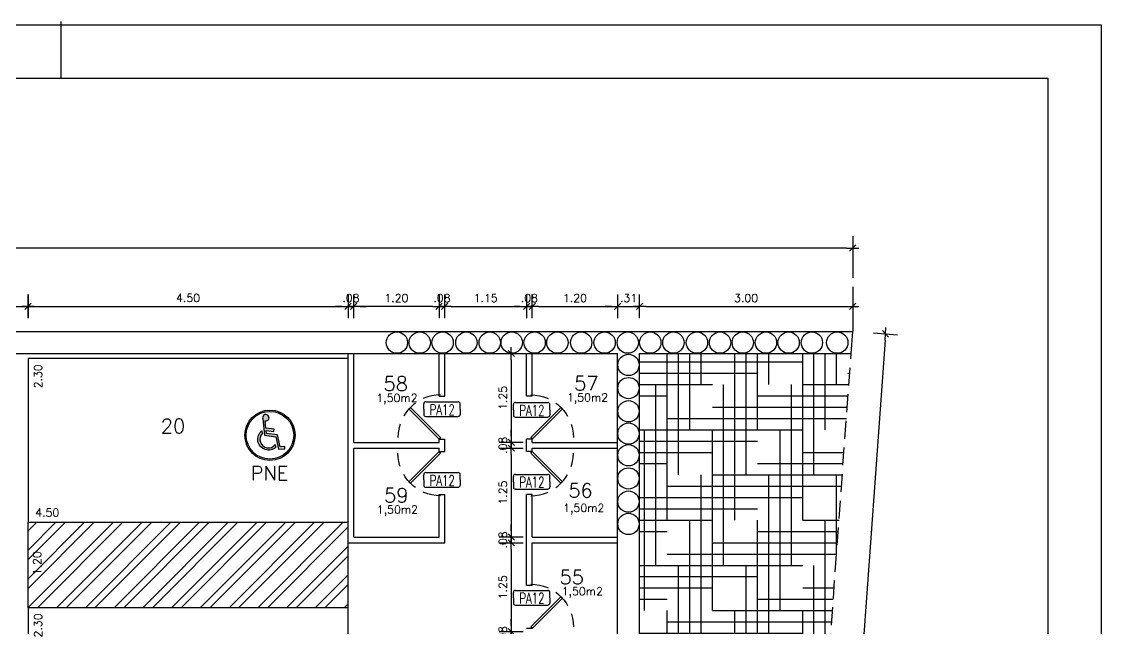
# Model space of a CAD drawing. Header units: millimetres. Extents: x -184.9 to -112.9, y 0.4 to 45.1.
# Drawn here: x -128.09 to -112.91, y 36.49 to 45.01 of the extents above; entities that cross this region are included whole.
import ezdxf
from ezdxf.enums import TextEntityAlignment as Align

# ---------------------------------------------------------------- set-up
doc = ezdxf.new("R2010")
doc.units = ezdxf.units.MM
doc.linetypes.add('DASHED2', pattern=[0.375, 0.25, -0.125])
doc.linetypes.add('HIDDEN', pattern=[0.375, 0.25, -0.125])
for name, color, linetype in [('CERCADURA', 5, 'Continuous'), ('COTA', 11, 'Continuous'), ('ESQUADRIA', 2, 'Continuous'), ('ESQUADRIA CT', 2, 'Continuous'), ('HACHURA', 11, 'Continuous'), ('HACHURA 2', 11, 'Continuous'), ('INDICACOES', 2, 'Continuous'), ('INDICAÇÕES', 1, 'Continuous'), ('LINHA', 1, 'Continuous'), ('PAREDE', 7, 'Continuous'), ('PROJECAO', 1, 'DASHED2'), ('SOMBRA', 9, 'Continuous'), ('TERRA', 36, 'Continuous'), ('TEXTO 1', 3, 'Continuous'), ('TEXTO 2', 2, 'Continuous')]:
    doc.layers.add(name, color=color, linetype=linetype)
doc.styles.add('ROMANS', font='romans.shx')
doc.dimstyles.new('Copy of TICK75', dxfattribs={"dimtxt": 0.1125, "dimasz": 0.088, "dimexe": 0.18, "dimexo": 0.0625, "dimgap": 0.079, "dimtad": 1, "dimrnd": 0.005, "dimzin": 4, "dimdsep": 46, "dimtxsty": 'ROMANS', "dimblk1": 'TICK', "dimblk2": 'TICK', "dimsah": 1, "dimcen": 0.09, "dimse1": 1, "dimse2": 1, "dimclrd": 256, "dimclrt": 2, "dimaunit": 1, "dimadec": 0, "dimazin": 0, "dimtfac": 1, "dimtix": 1, "dimtmove": 2, "dimatfit": 3, "dimldrblk": 'TICK', "dimfxl": 1, "dimtolj": 1, "dimtzin": 0, "dimlwd": -1, "dimarcsym": 0})
doc.dimstyles.new('TICK75', dxfattribs={"dimtxt": 0.1125, "dimasz": 0.088, "dimexe": 0.18, "dimexo": 0.0625, "dimgap": 0.061, "dimtad": 1, "dimrnd": 0.005, "dimzin": 4, "dimdsep": 46, "dimtxsty": 'ROMANS', "dimblk1": 'TICK', "dimblk2": 'TICK', "dimsah": 1, "dimcen": 0.09, "dimse1": 1, "dimse2": 1, "dimclrt": 2, "dimaunit": 1, "dimadec": 0, "dimazin": 0, "dimtfac": 1, "dimtix": 1, "dimtmove": 2, "dimatfit": 3, "dimldrblk": 'TICK', "dimfxl": 1, "dimtolj": 1, "dimtzin": 0, "dimarcsym": 0})

# ---------------------------------------------------------------- blocks, each defined once
blk = doc.blocks.new('IND ESQUADRIAS')
for p, q in [((-0.256, 0.103), (-0.256, 0.176)), ((-0.227, 0.206), (0.227, 0.206)), ((0.256, 0.103), (0.256, 0.176)), ((-0.256, 0.103), (-0.256, 0.03)), ((-0.227, 0), (0.227, 0)), ((0.256, 0.103), (0.256, 0.03))]:
    blk.add_line(p, q)
for centre, start, end in [((-0.227, 0.176), 90, 180), ((0.227, 0.176), 0, 90), ((-0.227, 0.03), 180, 270), ((0.227, 0.03), 270, 0)]:
    blk.add_arc(centre, 0.0298, start, end)
at = {"linetype": 'ByBlock', "style": 'ROMANS', "width": 0.7}
blk.add_attdef('P01', text='', height=0.15, dxfattribs=at).set_placement((0.004, -0.025), align=Align.BOTTOM_CENTER)
blk = doc.blocks.new('TICK')
at = {"layer": 'COTA'}
for p, q in [((0, 1.91), (0, -1.91)), ((-1, 0), (1, 0))]:
    blk.add_line(p, q, dxfattribs=at)
at = {"layer": 'COTA', "color": 2}
blk.add_line((0.5, 0.5), (-0.5, -0.5), dxfattribs=at)
blk = doc.blocks.new('*D152')
at = {"layer": 'COTA', "color": 0, "lineweight": -2}
for p, q in [((-121.21, 36.529), (-121.21, 36.617)), ((-121.21, 36.441), (-121.21, 36.361)), ((-121.21, 36.273), (-121.21, 36.185))]:
    blk.add_line(p, q, dxfattribs=at)
at = {"layer": 'Defpoints', "color": 0}
for p in [(-120.914, 36.441), (-121.21, 36.361), (-120.914, 36.361)]:
    blk.add_point(p, dxfattribs=at)
at = {"layer": 'COTA', "color": 0, "lineweight": -2, "xscale": 0.08800000000000001, "yscale": 0.08800000000000001, "zscale": 0.08800000000000001}
for p, rotation in [((-121.21, 36.441), 270), ((-121.21, 36.361), 90)]:
    blk.add_blockref('TICK', p, dxfattribs=dict(at, rotation=rotation))
at = {"layer": 'COTA', "color": 2, "insert": (-121.327, 36.401), "char_height": 0.1125, "attachment_point": 5, "rotation": 90, "style": 'ROMANS'}
blk.add_mtext('\\A1;.08', dxfattribs=at)
blk = doc.blocks.new('*D151')
at = {"layer": 'COTA', "color": 0, "lineweight": -2}
blk.add_line((-121.21, 37.603), (-121.21, 36.529), dxfattribs=at)
at = {"layer": 'Defpoints', "color": 0}
for p in [(-120.914, 37.691), (-121.21, 36.441), (-120.914, 36.441)]:
    blk.add_point(p, dxfattribs=at)
at = {"layer": 'COTA', "color": 0, "lineweight": -2, "xscale": 0.08800000000000001, "yscale": 0.08800000000000001, "zscale": 0.08800000000000001}
for p, rotation in [((-121.21, 37.691), 90), ((-121.21, 36.441), 270)]:
    blk.add_blockref('TICK', p, dxfattribs=dict(at, rotation=rotation))
at = {"layer": 'COTA', "color": 2, "insert": (-121.327, 37.066), "char_height": 0.1125, "attachment_point": 5, "rotation": 90, "style": 'ROMANS'}
blk.add_mtext('\\A1;1.25', dxfattribs=at)
blk = doc.blocks.new('*D150')
at = {"layer": 'COTA', "color": 0, "lineweight": -2}
for p, q in [((-121.21, 37.859), (-121.21, 37.947)), ((-121.21, 37.771), (-121.21, 37.691)), ((-121.21, 37.603), (-121.21, 37.515))]:
    blk.add_line(p, q, dxfattribs=at)
at = {"layer": 'Defpoints', "color": 0}
for p in [(-121.21, 37.691), (-120.914, 37.771), (-120.914, 37.691)]:
    blk.add_point(p, dxfattribs=at)
at = {"layer": 'COTA', "color": 0, "lineweight": -2, "xscale": 0.08800000000000001, "yscale": 0.08800000000000001, "zscale": 0.08800000000000001}
for p, rotation in [((-121.21, 37.771), 270), ((-121.21, 37.691), 90)]:
    blk.add_blockref('TICK', p, dxfattribs=dict(at, rotation=rotation))
at = {"layer": 'COTA', "color": 2, "insert": (-121.327, 37.731), "char_height": 0.1125, "attachment_point": 5, "rotation": 90, "style": 'ROMANS'}
blk.add_mtext('\\A1;.08', dxfattribs=at)
blk = doc.blocks.new('*D149')
at = {"layer": 'COTA', "color": 0, "lineweight": -2}
blk.add_line((-121.21, 38.933), (-121.21, 37.859), dxfattribs=at)
at = {"layer": 'Defpoints', "color": 0}
for p in [(-120.914, 39.021), (-121.21, 37.771), (-120.914, 37.771)]:
    blk.add_point(p, dxfattribs=at)
at = {"layer": 'COTA', "color": 0, "lineweight": -2, "xscale": 0.08800000000000001, "yscale": 0.08800000000000001, "zscale": 0.08800000000000001}
for p, rotation in [((-121.21, 39.021), 90), ((-121.21, 37.771), 270)]:
    blk.add_blockref('TICK', p, dxfattribs=dict(at, rotation=rotation))
at = {"layer": 'COTA', "color": 2, "insert": (-121.327, 38.396), "char_height": 0.1125, "attachment_point": 5, "rotation": 90, "style": 'ROMANS'}
blk.add_mtext('\\A1;1.25', dxfattribs=at)
blk = doc.blocks.new('*D148')
at = {"layer": 'COTA', "color": 0, "lineweight": -2}
for p, q in [((-121.21, 39.189), (-121.21, 39.277)), ((-121.21, 39.101), (-121.21, 39.021)), ((-121.21, 38.933), (-121.21, 38.845))]:
    blk.add_line(p, q, dxfattribs=at)
at = {"layer": 'Defpoints', "color": 0}
for p in [(-121.21, 39.021), (-120.914, 39.101), (-120.914, 39.021)]:
    blk.add_point(p, dxfattribs=at)
at = {"layer": 'COTA', "color": 0, "lineweight": -2, "xscale": 0.08800000000000001, "yscale": 0.08800000000000001, "zscale": 0.08800000000000001}
for p, rotation in [((-121.21, 39.101), 270), ((-121.21, 39.021), 90)]:
    blk.add_blockref('TICK', p, dxfattribs=dict(at, rotation=rotation))
at = {"layer": 'COTA', "color": 2, "insert": (-121.327, 39.061), "char_height": 0.1125, "attachment_point": 5, "rotation": 90, "style": 'ROMANS'}
blk.add_mtext('\\A1;.08', dxfattribs=at)
blk = doc.blocks.new('*D147')
at = {"layer": 'COTA', "color": 0, "lineweight": -2}
blk.add_line((-121.21, 40.263), (-121.21, 39.189), dxfattribs=at)
at = {"layer": 'Defpoints', "color": 0}
for p in [(-120.994, 40.351), (-121.21, 39.101), (-120.914, 39.101)]:
    blk.add_point(p, dxfattribs=at)
at = {"layer": 'COTA', "color": 0, "lineweight": -2, "xscale": 0.08800000000000001, "yscale": 0.08800000000000001, "zscale": 0.08800000000000001}
for p, rotation in [((-121.21, 40.351), 90), ((-121.21, 39.101), 270)]:
    blk.add_blockref('TICK', p, dxfattribs=dict(at, rotation=rotation))
at = {"layer": 'COTA', "color": 2, "insert": (-121.327, 39.726), "char_height": 0.1125, "attachment_point": 5, "rotation": 90, "style": 'ROMANS'}
blk.add_mtext('\\A1;1.25', dxfattribs=at)
blk = doc.blocks.new('*D119')
at = {"layer": 'COTA', "color": 0, "lineweight": -2}
for p, q in [((-122.312, 41.013), (-122.4, 41.013)), ((-122.224, 41.013), (-122.144, 41.013)), ((-122.056, 41.013), (-121.968, 41.013))]:
    blk.add_line(p, q, dxfattribs=at)
at = {"layer": 'Defpoints', "color": 0}
for p in [(-122.144, 41.013), (-122.224, 40.41), (-122.144, 40.41)]:
    blk.add_point(p, dxfattribs=at)
at = {"layer": 'COTA', "color": 0, "lineweight": -2, "xscale": 0.08800000000000001, "yscale": 0.08800000000000001, "zscale": 0.08800000000000001}
blk.add_blockref('TICK', (-122.224, 41.013), dxfattribs=at)
at = {"layer": 'COTA', "color": 0, "lineweight": -2, "xscale": 0.08800000000000001, "yscale": 0.08800000000000001, "zscale": 0.08800000000000001, "rotation": 180}
blk.add_blockref('TICK', (-122.144, 41.013), dxfattribs=at)
at = {"layer": 'COTA', "color": 2, "insert": (-122.184, 41.13), "char_height": 0.1125, "attachment_point": 5, "style": 'ROMANS'}
blk.add_mtext('\\A1;.08', dxfattribs=at)
blk = doc.blocks.new('*D109')
at = {"layer": 'COTA', "color": 0, "lineweight": -2}
for p, q in [((-119.802, 41.013), (-119.89, 41.013)), ((-119.714, 41.013), (-119.404, 41.013)), ((-119.316, 41.013), (-119.228, 41.013))]:
    blk.add_line(p, q, dxfattribs=at)
at = {"layer": 'Defpoints', "color": 0}
for p in [(-119.404, 41.013), (-119.404, 40.66), (-119.714, 40.41)]:
    blk.add_point(p, dxfattribs=at)
at = {"layer": 'COTA', "color": 0, "lineweight": -2, "xscale": 0.08800000000000001, "yscale": 0.08800000000000001, "zscale": 0.08800000000000001}
blk.add_blockref('TICK', (-119.714, 41.013), dxfattribs=at)
at = {"layer": 'COTA', "color": 0, "lineweight": -2, "xscale": 0.08800000000000001, "yscale": 0.08800000000000001, "zscale": 0.08800000000000001, "rotation": 180}
blk.add_blockref('TICK', (-119.404, 41.013), dxfattribs=at)
at = {"layer": 'COTA', "color": 2, "insert": (-119.559, 41.13), "char_height": 0.1125, "attachment_point": 5, "style": 'ROMANS'}
blk.add_mtext('\\A1;.31', dxfattribs=at)
blk = doc.blocks.new('*D108')
at = {"layer": 'COTA', "color": 0, "lineweight": -2}
blk.add_line((-120.826, 41.013), (-119.802, 41.013), dxfattribs=at)
at = {"layer": 'Defpoints', "color": 0}
for p in [(-119.714, 41.013), (-120.914, 40.41), (-119.714, 40.41)]:
    blk.add_point(p, dxfattribs=at)
at = {"layer": 'COTA', "color": 0, "lineweight": -2, "xscale": 0.08800000000000001, "yscale": 0.08800000000000001, "zscale": 0.08800000000000001, "rotation": 180}
blk.add_blockref('TICK', (-120.914, 41.013), dxfattribs=at)
at = {"layer": 'COTA', "color": 0, "lineweight": -2, "xscale": 0.08800000000000001, "yscale": 0.08800000000000001, "zscale": 0.08800000000000001}
blk.add_blockref('TICK', (-119.714, 41.013), dxfattribs=at)
at = {"layer": 'COTA', "color": 2, "insert": (-120.314, 41.13), "char_height": 0.1125, "attachment_point": 5, "style": 'ROMANS'}
blk.add_mtext('\\A1;1.20', dxfattribs=at)
blk = doc.blocks.new('*D107')
at = {"layer": 'COTA', "color": 0, "lineweight": -2}
for p, q in [((-121.082, 41.013), (-121.17, 41.013)), ((-120.994, 41.013), (-120.914, 41.013)), ((-120.826, 41.013), (-120.738, 41.013))]:
    blk.add_line(p, q, dxfattribs=at)
at = {"layer": 'Defpoints', "color": 0}
for p in [(-120.914, 41.013), (-120.994, 40.41), (-120.914, 40.41)]:
    blk.add_point(p, dxfattribs=at)
at = {"layer": 'COTA', "color": 0, "lineweight": -2, "xscale": 0.08800000000000001, "yscale": 0.08800000000000001, "zscale": 0.08800000000000001}
blk.add_blockref('TICK', (-120.994, 41.013), dxfattribs=at)
at = {"layer": 'COTA', "color": 0, "lineweight": -2, "xscale": 0.08800000000000001, "yscale": 0.08800000000000001, "zscale": 0.08800000000000001, "rotation": 180}
blk.add_blockref('TICK', (-120.914, 41.013), dxfattribs=at)
at = {"layer": 'COTA', "color": 2, "insert": (-120.954, 41.13), "char_height": 0.1125, "attachment_point": 5, "style": 'ROMANS'}
blk.add_mtext('\\A1;.08', dxfattribs=at)
blk = doc.blocks.new('*D106')
at = {"layer": 'COTA', "color": 0, "lineweight": -2}
blk.add_line((-122.056, 41.013), (-121.082, 41.013), dxfattribs=at)
at = {"layer": 'Defpoints', "color": 0}
for p in [(-120.994, 41.013), (-120.994, 40.41), (-122.144, 40.35)]:
    blk.add_point(p, dxfattribs=at)
at = {"layer": 'COTA', "color": 0, "lineweight": -2, "xscale": 0.08800000000000001, "yscale": 0.08800000000000001, "zscale": 0.08800000000000001, "rotation": 180}
blk.add_blockref('TICK', (-122.144, 41.013), dxfattribs=at)
at = {"layer": 'COTA', "color": 0, "lineweight": -2, "xscale": 0.08800000000000001, "yscale": 0.08800000000000001, "zscale": 0.08800000000000001}
blk.add_blockref('TICK', (-120.994, 41.013), dxfattribs=at)
at = {"layer": 'COTA', "color": 2, "insert": (-121.569, 41.13), "char_height": 0.1125, "attachment_point": 5, "style": 'ROMANS'}
blk.add_mtext('\\A1;1.15', dxfattribs=at)
blk = doc.blocks.new('P60')
at = {"layer": 'ESQUADRIA CT'}
blk.add_lwpolyline([(-0.444, 0.403), (-0.424, 0.424), (0, 0), (-0.021, -0.021), (-0.444, 0.403)], dxfattribs=at)
at = {"layer": 'ESQUADRIA CT', "color": 1, "linetype": 'HIDDEN'}
blk.add_arc((0, 0), 0.6, 90, 180, dxfattribs=at)
blk = doc.blocks.new('*D99')
at = {"layer": 'COTA', "color": 0, "lineweight": -2}
blk.add_line((-119.316, 41.013), (-116.497, 41.013), dxfattribs=at)
at = {"layer": 'Defpoints', "color": 0}
for p in [(-116.409, 41.013), (-119.404, 40.66), (-116.409, 40.66)]:
    blk.add_point(p, dxfattribs=at)
at = {"layer": 'COTA', "color": 0, "lineweight": -2, "xscale": 0.08800000000000001, "yscale": 0.08800000000000001, "zscale": 0.08800000000000001, "rotation": 180}
blk.add_blockref('TICK', (-119.404, 41.013), dxfattribs=at)
at = {"layer": 'COTA', "color": 0, "lineweight": -2, "xscale": 0.08800000000000001, "yscale": 0.08800000000000001, "zscale": 0.08800000000000001}
blk.add_blockref('TICK', (-116.409, 41.013), dxfattribs=at)
at = {"layer": 'COTA', "color": 2, "insert": (-117.907, 41.13), "char_height": 0.1125, "attachment_point": 5, "style": 'ROMANS'}
blk.add_mtext('\\A1;3.00', dxfattribs=at)
blk = doc.blocks.new('*D94')
at = {"layer": 'COTA', "color": 0, "lineweight": -2}
blk.add_line((-133.156, 41.013), (-128.092, 41.013), dxfattribs=at)
at = {"layer": 'Defpoints', "color": 0}
for p in [(-128.004, 41.013), (-133.244, 40.226), (-128.004, 40.226)]:
    blk.add_point(p, dxfattribs=at)
at = {"layer": 'COTA', "color": 0, "lineweight": -2, "xscale": 0.08800000000000001, "yscale": 0.08800000000000001, "zscale": 0.08800000000000001, "rotation": 180}
blk.add_blockref('TICK', (-133.244, 41.013), dxfattribs=at)
at = {"layer": 'COTA', "color": 0, "lineweight": -2, "xscale": 0.08800000000000001, "yscale": 0.08800000000000001, "zscale": 0.08800000000000001}
blk.add_blockref('TICK', (-128.004, 41.013), dxfattribs=at)
at = {"layer": 'COTA', "color": 2, "insert": (-130.624, 41.131), "char_height": 0.1125, "attachment_point": 5, "style": 'ROMANS'}
blk.add_mtext('\\A1;5.24', dxfattribs=at)
blk = doc.blocks.new('*D93')
at = {"layer": 'COTA', "color": 0, "lineweight": -2}
blk.add_line((-127.916, 41.013), (-123.592, 41.013), dxfattribs=at)
at = {"layer": 'Defpoints', "color": 0}
for p in [(-123.504, 41.013), (-123.504, 40.41), (-128.004, 40.28)]:
    blk.add_point(p, dxfattribs=at)
at = {"layer": 'COTA', "color": 0, "lineweight": -2, "xscale": 0.08800000000000001, "yscale": 0.08800000000000001, "zscale": 0.08800000000000001, "rotation": 180}
blk.add_blockref('TICK', (-128.004, 41.013), dxfattribs=at)
at = {"layer": 'COTA', "color": 0, "lineweight": -2, "xscale": 0.08800000000000001, "yscale": 0.08800000000000001, "zscale": 0.08800000000000001}
blk.add_blockref('TICK', (-123.504, 41.013), dxfattribs=at)
at = {"layer": 'COTA', "color": 2, "insert": (-125.754, 41.131), "char_height": 0.1125, "attachment_point": 5, "style": 'ROMANS'}
blk.add_mtext('\\A1;4.50', dxfattribs=at)
blk = doc.blocks.new('*D92')
at = {"layer": 'COTA', "color": 0, "lineweight": -2}
for p, q in [((-123.592, 41.013), (-123.68, 41.013)), ((-123.424, 41.013), (-123.504, 41.013)), ((-123.336, 41.013), (-123.248, 41.013))]:
    blk.add_line(p, q, dxfattribs=at)
at = {"layer": 'Defpoints', "color": 0}
for p in [(-123.504, 41.013), (-123.504, 40.41), (-123.424, 39.08)]:
    blk.add_point(p, dxfattribs=at)
at = {"layer": 'COTA', "color": 0, "lineweight": -2, "xscale": 0.08800000000000001, "yscale": 0.08800000000000001, "zscale": 0.08800000000000001}
blk.add_blockref('TICK', (-123.504, 41.013), dxfattribs=at)
at = {"layer": 'COTA', "color": 0, "lineweight": -2, "xscale": 0.08800000000000001, "yscale": 0.08800000000000001, "zscale": 0.08800000000000001, "rotation": 180}
blk.add_blockref('TICK', (-123.424, 41.013), dxfattribs=at)
at = {"layer": 'COTA', "color": 2, "insert": (-123.464, 41.13), "char_height": 0.1125, "attachment_point": 5, "style": 'ROMANS'}
blk.add_mtext('\\A1;.08', dxfattribs=at)
blk = doc.blocks.new('*D91')
at = {"layer": 'COTA', "color": 0, "lineweight": -2}
blk.add_line((-122.312, 41.013), (-123.336, 41.013), dxfattribs=at)
at = {"layer": 'Defpoints', "color": 0}
for p in [(-123.424, 41.013), (-122.224, 40.41), (-123.424, 39.08)]:
    blk.add_point(p, dxfattribs=at)
at = {"layer": 'COTA', "color": 0, "lineweight": -2, "xscale": 0.08800000000000001, "yscale": 0.08800000000000001, "zscale": 0.08800000000000001, "rotation": 180}
blk.add_blockref('TICK', (-123.424, 41.013), dxfattribs=at)
at = {"layer": 'COTA', "color": 0, "lineweight": -2, "xscale": 0.08800000000000001, "yscale": 0.08800000000000001, "zscale": 0.08800000000000001}
blk.add_blockref('TICK', (-122.224, 41.013), dxfattribs=at)
at = {"layer": 'COTA', "color": 2, "insert": (-122.824, 41.13), "char_height": 0.1125, "attachment_point": 5, "style": 'ROMANS'}
blk.add_mtext('\\A1;1.20', dxfattribs=at)
blk = doc.blocks.new('IND DEFICIENTE')
at = {"layer": 'SOMBRA'}
h = blk.add_hatch(color=256, dxfattribs=at)
h.paths.add_polyline_path([(-0.06, -0.132, 3.781769), (-0.094, -0.103), (-0.069, -0.335), (0.088, -0.354), (0.125, -0.528), (0.218, -0.524), (0.216, -0.494), (0.149, -0.497), (0.113, -0.327), (-0.042, -0.308), (-0.046, -0.266), (0.063, -0.279), (0.067, -0.249), (-0.049, -0.235)])
h.paths.add_polyline_path([(-0.102, -0.31), (-0.106, -0.273, 1.051999), (0.089, -0.501), (0.081, -0.465, -1.051838)])
at = {"layer": 'INDICAÇÕES'}
for points in [[(0.067, -0.249), (-0.049, -0.235), (-0.06, -0.132, 3.781769), (-0.094, -0.103), (-0.069, -0.335), (0.088, -0.354), (0.125, -0.528), (0.218, -0.524), (0.216, -0.494), (0.149, -0.497), (0.113, -0.327), (-0.042, -0.308), (-0.046, -0.266), (0.063, -0.279)], [(-0.102, -0.31, 1.051838), (0.081, -0.465), (0.089, -0.501, -1.051999), (-0.106, -0.273)]]:
    blk.add_lwpolyline(points, format="xyb", close=True, dxfattribs=at)
for radius in [0.353, 0.335]:
    blk.add_circle((0.007, -0.334), radius, dxfattribs=at)
blk = doc.blocks.new('*D16')
at = {"layer": 'COTA'}
blk.add_line((-116.497, 41.832), (-179.89, 41.832), dxfattribs=at)
at = {"layer": 'Defpoints', "color": 0}
for p in [(-179.978, 41.832), (-179.978, 40.661), (-116.409, 40.661)]:
    blk.add_point(p, dxfattribs=at)
at = {"layer": 'COTA', "xscale": 0.08800000000000001, "yscale": 0.08800000000000001, "zscale": 0.08800000000000001, "rotation": 180}
blk.add_blockref('TICK', (-179.978, 41.832), dxfattribs=at)
at = {"layer": 'COTA', "xscale": 0.08800000000000001, "yscale": 0.08800000000000001, "zscale": 0.08800000000000001}
blk.add_blockref('TICK', (-116.409, 41.832), dxfattribs=at)
at = {"layer": 'COTA', "color": 2, "insert": (-148.194, 41.967), "char_height": 0.1125, "attachment_point": 5, "style": 'ROMANS'}
blk.add_mtext('\\A1;63.57', dxfattribs=at)
blk = doc.blocks.new('*D15')
at = {"layer": 'COTA'}
blk.add_line((-115.954, 40.539), (-117.892, 13.837), dxfattribs=at)
at = {"layer": 'Defpoints', "color": 0}
for p in [(-116.409, 40.661), (-118.36, 13.783), (-117.899, 13.75)]:
    blk.add_point(p, dxfattribs=at)
at = {"layer": 'COTA', "xscale": 0.08800000000000001, "yscale": 0.08800000000000001, "zscale": 0.08800000000000001}
for p, rotation in [((-115.948, 40.627), 85.84882209476831), ((-117.899, 13.75), 265.8488220947683)]:
    blk.add_blockref('TICK', p, dxfattribs=dict(at, rotation=rotation))
at = {"layer": 'COTA', "color": 2, "insert": (-117.058, 27.198), "char_height": 0.1125, "attachment_point": 5, "rotation": 85.8488, "style": 'ROMANS'}
blk.add_mtext('\\A1;26.95', dxfattribs=at)

msp = doc.modelspace()

# ---------------------------------------------------------------- hatches: boundary and pattern name
at = {"layer": 'HACHURA'}
h = msp.add_hatch(dxfattribs=at)
h.set_pattern_fill('ANSI32', color=256, scale=0.03, style=0)
h.set_pattern_definition([(45, (-781.33234, -28.16095), (-0.20205576, 0.20205576), []), (45, (-781.19764, -28.16095), (-0.20205576, 0.20205576), [])])
h.paths.add_polyline_path([(-128.004, 36.681), (-128.004, 36.779), (-123.504, 36.779), (-123.504, 37.981), (-128.004, 37.981), (-128.004, 36.681)])
at = {"layer": 'TERRA'}
h = msp.add_hatch(dxfattribs=at)
h.set_pattern_fill('HOUND', color=256, scale=0.1, style=0)
h.set_pattern_definition([(0, (-781.32228, -28.03106), (0.635, 0.15875), [2.54, -1.27]), (90, (-781.32228, -28.03106), (-0.15875, -0.635), [2.54, -1.27])])
h.paths.add_polyline_path([(-119.404, 14.042), (-118.337, 14.095), (-116.431, 40.351), (-119.404, 40.351)])

# ---------------------------------------------------------------- linework, layer by layer
at = {"layer": 'CERCADURA', "color": 11}
for p, q in [((-112.912, 44.963), (-184.912, 44.963)), ((-127.537, 44.213), (-127.537, 45.013)), ((-112.912, 0.413), (-112.912, 44.963))]:
    msp.add_line(p, q, dxfattribs=at)
at = {"layer": 'CERCADURA', "color": 5}
for p, q in [((-113.662, 44.213), (-183.037, 44.213)), ((-113.662, 1.163), (-113.662, 44.213))]:
    msp.add_line(p, q, dxfattribs=at)
at = {"layer": 'HACHURA'}
for p, q in [((-128.004, 36.779), (-128.004, 37.98)), ((-123.504, 36.779), (-123.504, 37.98))]:
    msp.add_line(p, q, dxfattribs=at)
at = {"layer": 'HACHURA 2'}
for centre in [(-122.818, 40.504), (-122.496, 40.504), (-122.175, 40.504), (-121.841, 40.504), (-121.512, 40.504), (-121.203, 40.504), (-120.881, 40.504), (-120.56, 40.504), (-120.226, 40.504), (-119.897, 40.504), (-119.571, 40.504), (-119.255, 40.504), (-118.929, 40.504), (-118.599, 40.504), (-118.274, 40.504), (-117.954, 40.504), (-117.628, 40.504), (-117.309, 40.504), (-116.983, 40.504), (-116.626, 40.504), (-119.561, 40.19), (-119.561, 39.864), (-119.561, 39.539), (-119.561, 39.225), (-119.561, 38.921), (-119.561, 38.595), (-119.561, 38.27), (-119.561, 37.956)]:
    msp.add_circle(centre, 0.15, dxfattribs=at)
at = {"layer": 'LINHA'}
for points in [[(-123.504, 37.98), (-123.504, 40.28), (-128.004, 40.28), (-128.004, 37.98)], [(-123.504, 34.479), (-123.504, 36.779), (-128.004, 36.779), (-128.004, 34.479)]]:
    msp.add_lwpolyline(points, close=True, dxfattribs=at)
at = {"layer": 'PAREDE'}
for p, q in [((-179.978, 40.661), (-116.409, 40.661)), ((-116.431, 40.351), (-116.409, 40.661)), ((-179.553, 40.351), (-119.714, 40.351)), ((-123.504, 37.691), (-123.504, 40.351)), ((-123.424, 39.101), (-123.424, 40.351)), ((-122.224, 39.749), (-122.224, 40.351)), ((-122.144, 39.749), (-122.144, 40.351)), ((-120.994, 39.749), (-120.994, 40.351)), ((-120.914, 39.749), (-120.914, 40.351)), ((-119.714, 14.027), (-119.714, 40.351)), ((-119.404, 14.042), (-119.404, 40.351)), ((-119.404, 40.351), (-116.431, 40.351)), ((-122.224, 39.749), (-122.144, 39.749)), ((-120.914, 39.749), (-120.994, 39.749)), ((-123.424, 39.101), (-122.224, 39.101)), ((-123.424, 37.771), (-123.424, 39.021)), ((-123.424, 39.021), (-122.224, 39.021)), ((-122.224, 39.149), (-122.144, 39.149)), ((-122.224, 39.101), (-122.224, 39.149)), ((-122.224, 38.972), (-122.224, 39.021)), ((-122.144, 38.972), (-122.144, 39.149)), ((-120.914, 39.149), (-120.994, 39.149)), ((-120.994, 38.972), (-120.994, 39.149)), ((-120.914, 39.101), (-120.914, 39.149)), ((-120.914, 39.101), (-119.714, 39.101)), ((-120.914, 38.972), (-120.914, 39.021)), ((-120.914, 39.021), (-119.714, 39.021)), ((-122.224, 38.972), (-122.144, 38.972)), ((-120.914, 38.972), (-120.994, 38.972)), ((-122.224, 38.372), (-122.144, 38.372)), ((-122.224, 37.771), (-122.224, 38.372)), ((-122.144, 37.691), (-122.144, 38.372)), ((-120.914, 38.372), (-120.994, 38.372)), ((-120.994, 37.089), (-120.994, 38.372)), ((-120.914, 37.771), (-120.914, 38.372)), ((-123.504, 37.691), (-122.144, 37.691)), ((-123.424, 37.771), (-122.224, 37.771)), ((-120.914, 37.771), (-119.714, 37.771)), ((-120.914, 37.089), (-120.914, 37.691)), ((-120.914, 37.691), (-119.714, 37.691)), ((-120.914, 37.089), (-120.994, 37.089)), ((-120.914, 36.489), (-120.994, 36.489))]:
    msp.add_line(p, q, dxfattribs=at)
at = {"layer": 'PROJECAO', "color": 11, "linetype": 'HIDDEN'}
msp.add_line((-116.409, 41.664), (-116.409, 40.661), dxfattribs=at)
at = {"layer": 'PROJECAO'}
msp.add_line((-118.337, 14.095), (-116.431, 40.351), dxfattribs=at)

# ---------------------------------------------------------------- block references
at = {"layer": 'ESQUADRIA'}
msp.add_blockref('P60', (-122.204, 39.169), dxfattribs=at)
at = {"layer": 'ESQUADRIA', "xscale": -1}
for p in [(-120.935, 39.169), (-120.935, 36.51)]:
    msp.add_blockref('P60', p, dxfattribs=at)
at = {"layer": 'ESQUADRIA', "xscale": -1, "rotation": 180}
msp.add_blockref('P60', (-122.204, 38.952), dxfattribs=at)
at = {"layer": 'ESQUADRIA', "rotation": 180}
msp.add_blockref('P60', (-120.935, 38.952), dxfattribs=at)
at = {"layer": 'INDICACOES'}
for p in [(-122.184, 39.466), (-120.923, 39.457), (-122.184, 38.471), (-120.923, 38.447), (-120.923, 36.817)]:
    msp.add_blockref('IND ESQUADRIAS', p, dxfattribs=at).add_auto_attribs({'P01': 'PA12'})
at = {"layer": 'INDICAÇÕES'}
msp.add_blockref('IND DEFICIENTE', (-124.609, 39.536), dxfattribs=at)

# ---------------------------------------------------------------- texts
at = {"layer": 'TEXTO 1', "style": 'ROMANS'}
for s, p in [('58', (-123.005, 39.826)), ('57', (-120.325, 39.832)), ('20', (-126.137, 39.231)), ('PNE', (-124.874, 38.57)), ('59', (-122.998, 38.258)), ('56', (-120.407, 38.326)), ('55', (-120.53, 37.108))]:
    msp.add_text(s, height=0.2, dxfattribs=at).set_placement(p)
at = {"layer": 'TEXTO 2', "style": 'ROMANS'}
for s, p in [('2.30', (-127.807, 39.861)), ('1.20', (-127.82, 37.236)), ('2.30', (-127.807, 36.361))]:
    msp.add_text(s, height=0.1125, rotation=90, dxfattribs=at).set_placement(p)
for s, p in [('1,50m2', (-123.106, 39.671)), ('1,50m2', (-120.426, 39.677)), ('4.50', (-127.902, 38.059)), ('1,50m2', (-123.099, 38.102)), ('1,50m2', (-120.479, 38.125)), ('1,50m2', (-120.5, 36.954))]:
    msp.add_text(s, height=0.1125, dxfattribs=at).set_placement(p)

# ---------------------------------------------------------------- dimensions: what is measured, and where the dimension line sits
at = {"layer": 'COTA'}
for base, p1, p2, dimstyle, picture, middle in [((-179.978, 41.832), (-116.409, 40.661), (-179.978, 40.661), 'Copy of TICK75', '*D16', (-148.194, 41.967)), ((-128.004, 41.013), (-133.244, 40.226), (-128.004, 40.226), 'TICK75', '*D94', (-130.624, 41.131)), ((-123.504, 41.013), (-128.004, 40.28), (-123.504, 40.41), 'TICK75', '*D93', (-125.754, 41.131)), ((-123.504, 41.013), (-123.424, 39.08), (-123.504, 40.41), 'TICK75', '*D92', (-123.464, 41.13)), ((-123.424, 41.013), (-122.224, 40.41), (-123.424, 39.08), 'TICK75', '*D91', (-122.824, 41.13)), ((-122.144, 41.013), (-122.224, 40.41), (-122.144, 40.41), 'TICK75', '*D119', (-122.184, 41.13)), ((-120.994, 41.013), (-122.144, 40.35), (-120.994, 40.41), 'TICK75', '*D106', (-121.569, 41.13)), ((-120.914, 41.013), (-120.994, 40.41), (-120.914, 40.41), 'TICK75', '*D107', (-120.954, 41.13)), ((-119.714, 41.013), (-120.914, 40.41), (-119.714, 40.41), 'TICK75', '*D108', (-120.314, 41.13)), ((-119.404, 41.013), (-119.714, 40.41), (-119.404, 40.66), 'TICK75', '*D109', (-119.559, 41.13)), ((-116.409, 41.0126), (-119.4043, 40.6597), (-116.409, 40.6597), 'TICK75', '*D99', (-117.9067, 41.1298))]:
    dim = msp.add_linear_dim(base=base, p1=p1, p2=p2, dimstyle=dimstyle, dxfattribs=at)
    dim.commit()
    dim.dimension.update_dxf_attribs({"geometry": picture, "text_midpoint": middle})
dim = msp.add_aligned_dim(p1=(-116.409, 40.661), p2=(-118.36, 13.783), distance=0.462, dimstyle='Copy of TICK75', dxfattribs=at)
dim.commit()
dim.dimension.update_dxf_attribs({"geometry": '*D15', "text_midpoint": (-117.058, 27.198)})
for base, p1, p2, picture, middle in [((-121.21, 39.101), (-120.994, 40.351), (-120.914, 39.101), '*D147', (-121.327, 39.726)), ((-121.21, 39.021), (-120.914, 39.101), (-120.914, 39.021), '*D148', (-121.327, 39.061)), ((-121.21, 37.771), (-120.914, 39.021), (-120.914, 37.771), '*D149', (-121.327, 38.396)), ((-121.21, 37.691), (-120.914, 37.771), (-120.914, 37.691), '*D150', (-121.327, 37.731)), ((-121.21, 36.441), (-120.914, 37.691), (-120.914, 36.441), '*D151', (-121.327, 37.066)), ((-121.21, 36.361), (-120.914, 36.441), (-120.914, 36.361), '*D152', (-121.327, 36.401))]:
    dim = msp.add_linear_dim(base=base, p1=p1, p2=p2, angle=90, dimstyle='TICK75', dxfattribs=at)
    dim.commit()
    dim.dimension.update_dxf_attribs({"geometry": picture, "text_midpoint": middle})

doc.saveas('drawing.dxf')
